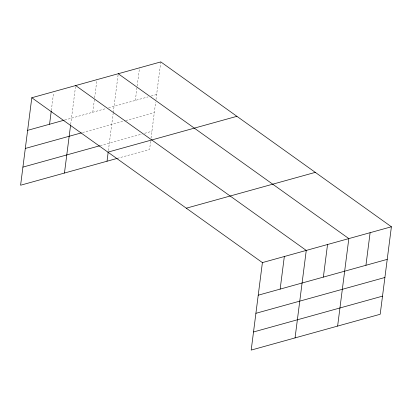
<?xml version="1.0" encoding="UTF-8"?>
<svg xmlns="http://www.w3.org/2000/svg" width="412" height="412" viewBox="0 0 412 412"><rect width="100%" height="100%" fill="white"/><g stroke="black" fill="none" stroke-linecap="round" stroke-linejoin="round"><path stroke-width="0.31" stroke-dasharray="2.06 1.54" d="M51.33 110.452L53.575 92.901M70.689 124.403L75.664 85.557M92.777 112.244L94.544 98.453M94.621 97.824L96.949 79.645M108.387 150.607L113.182 113.202M113.259 112.579L118.234 73.733M135.342 100.42L137.108 86.628M137.191 86.005L139.519 67.825M150.638 141.28L149.597 149.402L117.976 158.182M151.034 138.159L155.669 102.006M155.988 99.508L160.804 61.913M64.792 120.016L106.152 108.526M108.588 107.851L148.114 96.877M151.153 96.032L156.627 94.508M82.549 132.551L125.119 120.731M125.727 120.561L154.309 112.625M100.224 145.642L142.186 133.988M144.617 133.313L151.915 131.289"/><path stroke-width="0.62" d="M31.806 97.737L262.403 262.599L251.196 350.087L380.194 314.263L391.4 226.775L160.804 61.913L31.806 97.737L20.6 185.225L117.363 158.352M49.564 124.244L51.248 111.08M64.457 173.045L70.612 125.027M107.027 161.221L108.15 152.476M280.155 289.106L284.332 256.511M295.054 337.907L306.26 250.419L75.664 85.557M323.368 277.106L327.545 244.507M337.624 326.083L348.83 238.594L118.234 73.733M365.938 265.282L370.115 232.687M27.63 130.336L64.179 120.186M25.312 148.449L81.334 132.891M22.923 167.112L99.616 145.812M107.903 152.141L236.9 116.318M186.306 208.194L315.304 172.37M262.403 262.599L391.4 226.775M258.226 295.198L387.223 259.369M255.909 313.311L384.906 277.487M253.519 331.974L382.511 296.146"/></g></svg>
